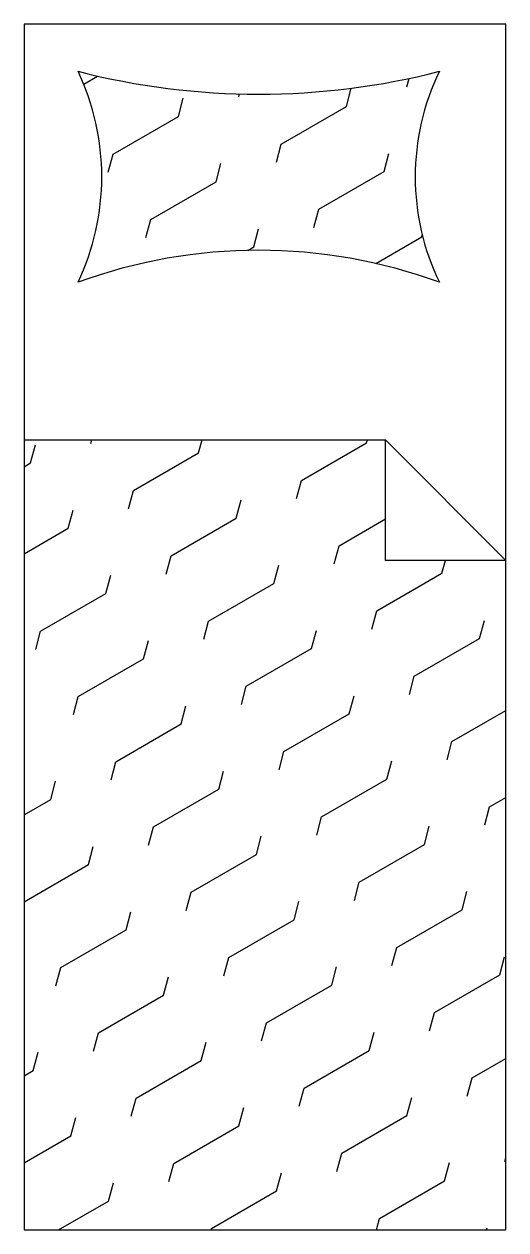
# Model space of a CAD drawing. Header units: metres. Extents: x 262.62 to 263.42, y 63.18 to 65.18.
import ezdxf

# ---------------------------------------------------------------- set-up
doc = ezdxf.new("R2010")
doc.units = ezdxf.units.M

# ---------------------------------------------------------------- blocks, each defined once
blk = doc.blocks.new('*X0')
at = {"color": 0}
for p, q in [((3.4061, 4.1316), (3.4293, 4.145)), ((3.9426, 4.1271), (3.9463, 4.1411)), ((3.8424, 4.0948), (3.8504, 4.1248)), ((3.5634, 4.078), (3.5715, 4.1082)), ((3.6635, 4.1104), (3.6649, 4.1154)), ((3.7341, 4.0323), (3.8424, 4.0948)), ((3.4551, 4.0155), (3.5634, 4.078)), ((3.726, 4.0021), (3.7341, 4.0323)), ((3.447, 3.9854), (3.4551, 4.0155)), ((3.9049, 3.9865), (3.913, 4.0167)), ((3.6259, 3.9698), (3.634, 4)), ((3.7966, 3.924), (3.9049, 3.9865)), ((3.5176, 3.9073), (3.6259, 3.9698)), ((3.7885, 3.8939), (3.7966, 3.924)), ((3.5095, 3.8771), (3.5176, 3.9073)), ((3.6884, 3.8615), (3.6965, 3.8917)), ((3.9674, 3.8783), (3.9683, 3.8817)), ((3.6786, 3.8559), (3.6884, 3.8615)), ((3.891, 3.8342), (3.9674, 3.8783)), ((3.418, 3.5356), (3.4196, 3.5414)), ((3.5969, 3.52), (3.6026, 3.5414)), ((3.8759, 3.5368), (3.8771, 3.5414)), ((3.3179, 3.5033), (3.326, 3.5335)), ((3.4886, 3.4575), (3.5969, 3.52)), ((3.7676, 3.4743), (3.8759, 3.5368)), ((3.3071, 3.4971), (3.3179, 3.5033)), ((3.7595, 3.4441), (3.7676, 3.4743)), ((3.4805, 3.4273), (3.4886, 3.4575)), ((3.6594, 3.4118), (3.6675, 3.442)), ((3.3804, 3.395), (3.3885, 3.4252)), ((3.5511, 3.3493), (3.6594, 3.4118)), ((3.8301, 3.366), (3.9071, 3.4105)), ((3.3071, 3.3528), (3.3804, 3.395)), ((3.822, 3.3358), (3.8301, 3.366)), ((3.543, 3.3191), (3.5511, 3.3493)), ((4.0009, 3.3203), (4.0066, 3.3414)), ((3.7219, 3.3035), (3.73, 3.3337)), ((3.8926, 3.2578), (4.0009, 3.3203)), ((3.4429, 3.2868), (3.451, 3.317)), ((3.6136, 3.241), (3.7219, 3.3035)), ((3.3346, 3.2243), (3.4429, 3.2868)), ((3.6055, 3.2108), (3.6136, 3.241)), ((3.8845, 3.2276), (3.8926, 3.2578)), ((4.0634, 3.212), (4.0715, 3.2422)), ((3.3265, 3.1941), (3.3346, 3.2243)), ((3.7844, 3.1953), (3.7925, 3.2255)), ((3.5054, 3.1785), (3.5135, 3.2087)), ((3.9551, 3.1495), (4.0634, 3.212)), ((3.6761, 3.1328), (3.7844, 3.1953)), ((3.3971, 3.116), (3.5054, 3.1785)), ((3.947, 3.1193), (3.9551, 3.1495)), ((3.668, 3.1026), (3.6761, 3.1328)), ((3.389, 3.0858), (3.3971, 3.116)), ((3.5679, 3.0703), (3.576, 3.1005)), ((3.8469, 3.087), (3.855, 3.1172)), ((3.7386, 3.0245), (3.8469, 3.087)), ((4.0176, 3.0413), (4.1071, 3.0929)), ((3.4596, 3.0078), (3.5679, 3.0703)), ((4.0095, 3.0111), (4.0176, 3.0413)), ((3.7305, 2.9943), (3.7386, 3.0245)), ((3.4515, 2.9776), (3.4596, 3.0078)), ((3.9094, 2.9788), (3.9175, 3.009)), ((3.6304, 2.962), (3.6385, 2.9922)), ((3.3514, 2.9453), (3.3594, 2.9755)), ((3.5221, 2.8995), (3.6304, 2.962)), ((3.8011, 2.9163), (3.9094, 2.9788)), ((3.3071, 2.9197), (3.3514, 2.9453)), ((4.0801, 2.933), (4.1071, 2.9486)), ((4.072, 2.9028), (4.0801, 2.933)), ((3.793, 2.8861), (3.8011, 2.9163)), ((3.9719, 2.8705), (3.98, 2.9007)), ((3.514, 2.8693), (3.5221, 2.8995)), ((3.6929, 2.8538), (3.701, 2.884)), ((3.4139, 2.837), (3.4219, 2.8672)), ((3.8636, 2.808), (3.9719, 2.8705)), ((3.5846, 2.7913), (3.6929, 2.8538)), ((3.3071, 2.7754), (3.4139, 2.837)), ((3.8555, 2.7778), (3.8636, 2.808)), ((3.5765, 2.7611), (3.5846, 2.7913)), ((4.0344, 2.7623), (4.0425, 2.7924)), ((3.7554, 2.7455), (3.7635, 2.7757)), ((3.9261, 2.6998), (4.0344, 2.7623)), ((3.4764, 2.7288), (3.4844, 2.759)), ((3.6471, 2.683), (3.7554, 2.7455)), ((3.3681, 2.6663), (3.4764, 2.7288)), ((3.639, 2.6528), (3.6471, 2.683)), ((3.918, 2.6696), (3.9261, 2.6998)), ((4.0969, 2.654), (4.105, 2.6842)), ((3.36, 2.6361), (3.3681, 2.6663)), ((3.8179, 2.6373), (3.826, 2.6674)), ((3.5389, 2.6205), (3.5469, 2.6507)), ((3.9886, 2.5915), (4.0969, 2.654)), ((3.4306, 2.558), (3.5389, 2.6205)), ((3.7096, 2.5748), (3.8179, 2.6373)), ((3.9805, 2.5613), (3.9886, 2.5915)), ((3.7015, 2.5446), (3.7096, 2.5748)), ((3.4225, 2.5278), (3.4306, 2.558)), ((3.6014, 2.5123), (3.6094, 2.5424)), ((3.8804, 2.529), (3.8885, 2.5592)), ((3.3224, 2.4955), (3.3304, 2.5257)), ((3.7721, 2.4665), (3.8804, 2.529)), ((3.4931, 2.4498), (3.6014, 2.5123)), ((4.0511, 2.4833), (4.1071, 2.5156)), ((3.3071, 2.4867), (3.3224, 2.4955)), ((4.043, 2.4531), (4.0511, 2.4833)), ((3.764, 2.4363), (3.7721, 2.4665)), ((3.485, 2.4196), (3.4931, 2.4498)), ((3.9429, 2.4208), (3.951, 2.4509)), ((3.6639, 2.404), (3.6719, 2.4342)), ((3.8346, 2.3583), (3.9429, 2.4208)), ((3.3849, 2.3873), (3.3929, 2.4174)), ((3.5556, 2.3415), (3.6639, 2.404)), ((3.3071, 2.3424), (3.3849, 2.3873)), ((3.5475, 2.3113), (3.5556, 2.3415)), ((3.8265, 2.3281), (3.8346, 2.3583)), ((4.0054, 2.3125), (4.0135, 2.3427)), ((4.1055, 2.3448), (4.1071, 2.3508)), ((3.7264, 2.2958), (3.7344, 2.3259)), ((3.4474, 2.279), (3.4554, 2.3092)), ((3.8971, 2.25), (4.0054, 2.3125)), ((3.6181, 2.2333), (3.7264, 2.2958)), ((3.3645, 2.2312), (3.4474, 2.279)), ((3.8921, 2.2312), (3.8971, 2.25)), ((3.6176, 2.2312), (3.6181, 2.2333)), ((4.0751, 2.2312), (4.076, 2.2344))]:
    blk.add_line(p, q, dxfattribs=at)

msp = doc.modelspace()

# ---------------------------------------------------------------- linework, layer by layer
msp.add_lwpolyline([(262.6217, 63.178), (263.4217, 63.178), (263.4217, 65.178), (262.6217, 65.178)], close=True)
msp.add_lwpolyline([(262.7112, 64.7497, 0.225653), (262.7112, 65.0997, 0.126468), (263.3112, 65.0997, 0.229183), (263.3112, 64.7497, 0.177215), (262.7112, 64.7497, -1.753133)], format="xyb")
msp.add_lwpolyline([(262.6217, 64.4883), (263.2217, 64.4883), (263.4217, 64.2883), (263.2217, 64.2883), (263.2217, 64.4883)])

# ---------------------------------------------------------------- block references
msp.add_blockref('*X0', (259.3145, 60.9468))

doc.saveas('drawing.dxf')
